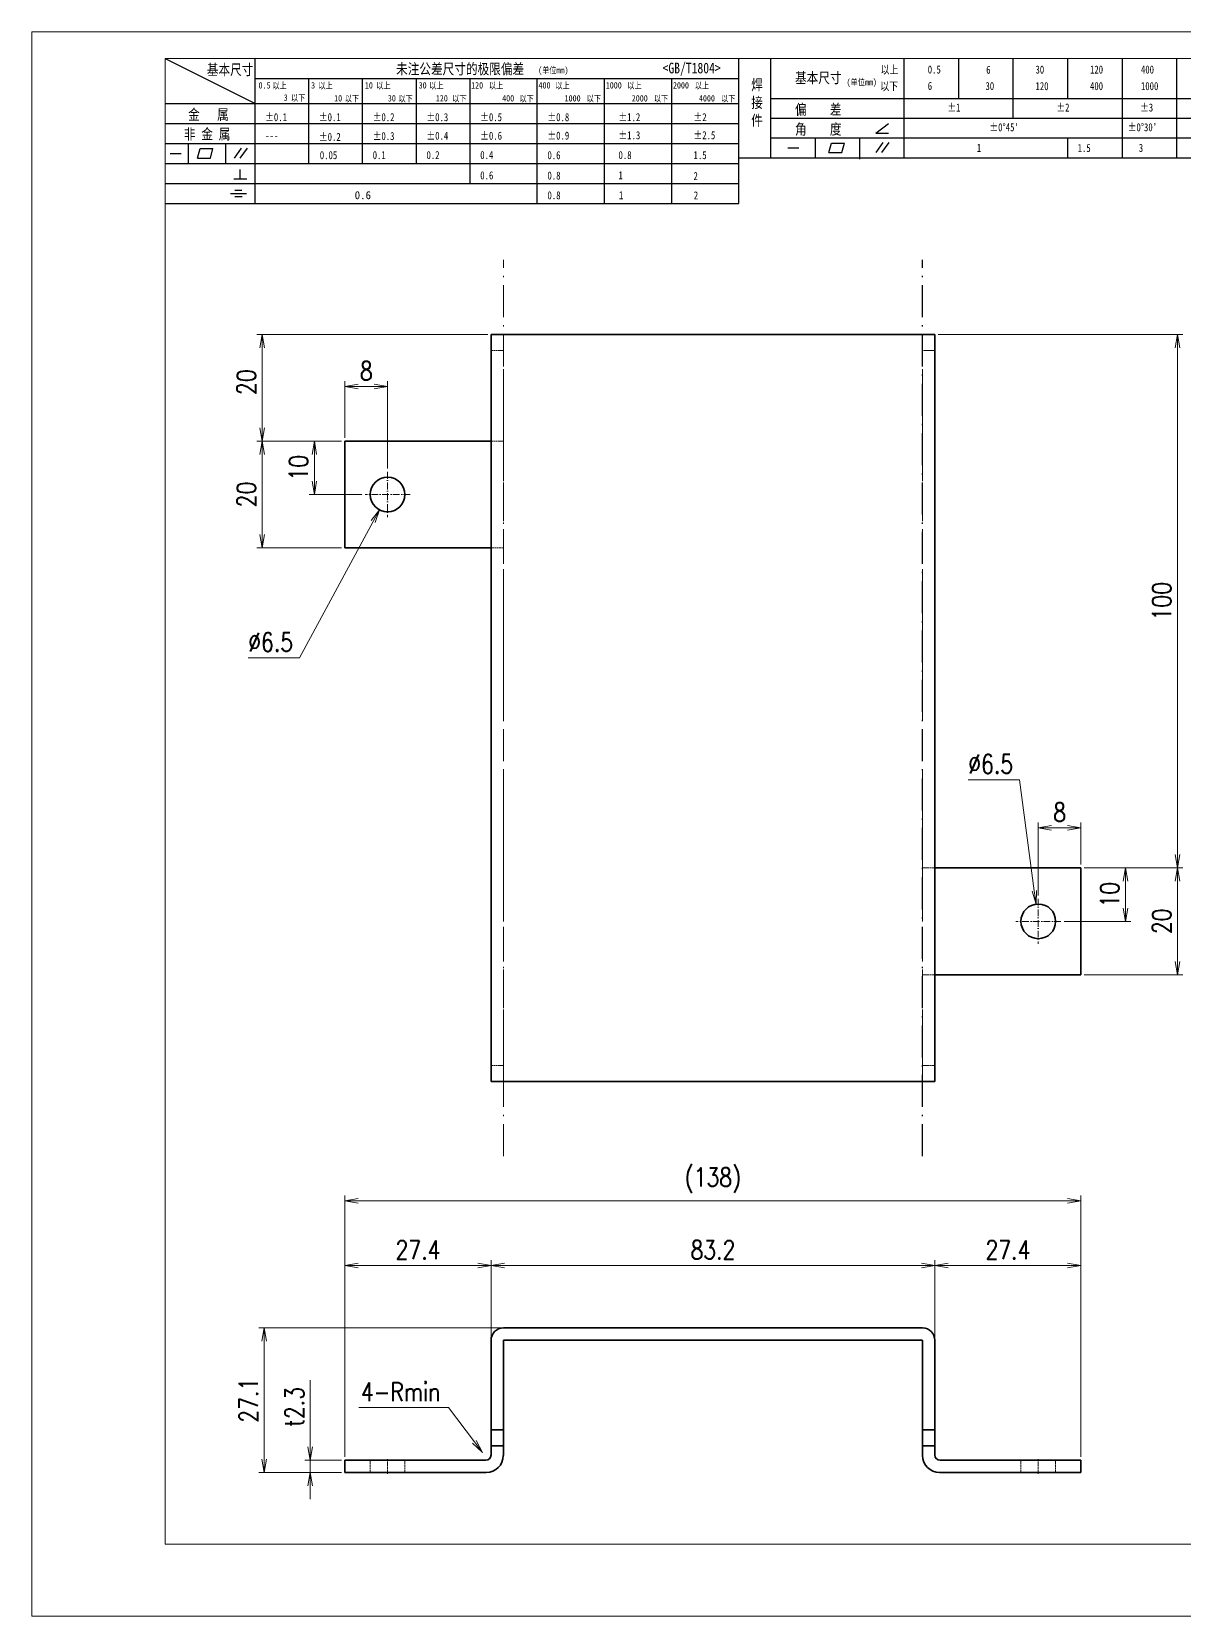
# Model space of a CAD drawing. Header units: millimetres. Extents: x 1333 to 58474, y -42879 to 3618.
# Drawn here: x 54739.3 to 54955.4, y 719.4 to 1016.4 of the extents above; entities that cross this region are included whole.
import ezdxf

# ---------------------------------------------------------------- set-up
doc = ezdxf.new("R2010")
doc.units = ezdxf.units.MM
doc.header["$LTSCALE"] = 0.5
for name, pattern in [('AM_ISO02W050x2', [3.75, 3, -0.75]), ('AM_ISO08W050x2', [9, 6, -0.75, 1.5, -0.75]), ('DASHDOT', [18.5, 12, -3, 0.5, -3]), ('DASHED', [15, 12, -3])]:
    doc.linetypes.add(name, pattern=pattern)
for name, color, linetype, lineweight in [('中心线', 2, 'AM_ISO08W050x2', 18), ('图框', 7, 'Continuous', 18), ('标注线', 3, 'Continuous', 18), ('虚线', 1, 'AM_ISO02W050x2', 18)]:
    doc.layers.add(name, color=color, linetype=linetype, lineweight=lineweight)
doc.layers.add('图\\M+19E79\\M+195B6\\M+18E9A', color=7, linetype='Continuous')
doc.layers.add('打印', color=7, linetype='Continuous', lineweight=15, plot=False)
doc.layers.add('打印-禁用', color=7, linetype='Continuous', lineweight=15, plot=False)
doc.styles.add('DIM', font='romans.shx', dxfattribs={"width": 0.8, "bigfont": 'bigfont.shx'})
doc.styles.add('国标', font='simfang.ttf', dxfattribs={"width": 0.8})
doc.dimstyles.new('DEH 1-1$0', dxfattribs={"dimtxt": 3.5, "dimasz": 2.5, "dimexe": 1, "dimexo": 0.625, "dimgap": 1.2, "dimtad": 1, "dimzin": 9, "dimdsep": 46, "dimtxsty": 'DIM', "dimblk": 'OPEN', "dimcen": 0, "dimclrd": 8, "dimclre": 8, "dimclrt": 2, "dimazin": 2, "dimtfac": 0.5, "dimtmove": 0, "dimatfit": 3, "dimldrblk": 'OPEN', "dimfxl": 0, "dimtolj": 2, "dimlwd": 18, "dimlwe": 18, "dimarcsym": 0})
doc.dimstyles.new('DEH 1-1$3', dxfattribs={"dimtxt": 3.5, "dimasz": 2.5, "dimexe": 1, "dimexo": 0.625, "dimgap": 1.2, "dimtad": 1, "dimtoh": 1, "dimdsep": 46, "dimtxsty": 'DIM', "dimblk": 'OPEN', "dimcen": 0, "dimclrd": 8, "dimclre": 8, "dimclrt": 2, "dimazin": 2, "dimtfac": 0.5, "dimtofl": 0, "dimtmove": 0, "dimatfit": 3, "dimldrblk": 'OPEN', "dimfxl": 0, "dimtolj": 2, "dimlwd": 18, "dimlwe": 18, "dimarcsym": 0})
doc.dimstyles.new('DEH 1-1$4', dxfattribs={"dimtxt": 3.5, "dimasz": 2.5, "dimexe": 1, "dimexo": 0.625, "dimgap": 1.2, "dimtad": 1, "dimtoh": 1, "dimdsep": 46, "dimtxsty": 'DIM', "dimblk": 'OPEN', "dimcen": 0, "dimclrd": 8, "dimclre": 8, "dimclrt": 2, "dimazin": 2, "dimtfac": 0.5, "dimtofl": 0, "dimtmove": 0, "dimatfit": 3, "dimldrblk": 'OPEN', "dimfxl": 0, "dimtolj": 2, "dimlwd": 18, "dimlwe": 18, "dimarcsym": 0})

# ---------------------------------------------------------------- blocks, each defined once
blk = doc.blocks.new('GZDEH零件A3图框V01版')
at = {"layer": '图\\M+19E79\\M+195B6\\M+18E9A', "color": 9}
for p, q in [((2882.49, -1554.46), (2899.37, -1562.92)), ((2899.37, -1581.67), (2899.37, -1554.46)), ((2990.09, -1581.67), (2990.09, -1554.46)), ((2996.09, -1573.08), (2996.09, -1554.46)), ((3021.09, -1561.98), (3021.09, -1554.46)), ((3031.31, -1561.98), (3031.31, -1554.46)), ((3041.53, -1561.98), (3041.53, -1554.46)), ((3051.75, -1561.98), (3051.75, -1554.46)), ((3061.98, -1561.98), (3061.98, -1554.46)), ((3072.2, -1561.98), (3072.2, -1554.46)), ((2899.37, -1558.24), (2990.09, -1558.24)), ((2909.45, -1574.17), (2909.45, -1558.24)), ((2919.53, -1574.17), (2919.53, -1558.24)), ((2929.61, -1574.17), (2929.61, -1558.24)), ((2939.69, -1577.92), (2939.69, -1558.24)), ((2952.29, -1581.67), (2952.29, -1558.24)), ((2964.89, -1581.67), (2964.89, -1558.24)), ((2977.49, -1581.67), (2977.49, -1558.24)), ((2996.09, -1561.98), (3113.09, -1561.98)), ((3021.09, -1573.08), (3021.09, -1561.98)), ((3041.53, -1565.68), (3041.53, -1561.98)), ((3061.98, -1573.08), (3061.98, -1561.98)), ((3072.2, -1573.08), (3072.2, -1561.98)), ((2882.49, -1562.92), (2990.09, -1562.92)), ((2882.49, -1566.67), (2990.09, -1566.67)), ((2996.09, -1565.68), (3113.09, -1565.68)), ((3015.75, -1568.51), (3018.15, -1566.66)), ((2882.49, -1570.42), (2990.09, -1570.42)), ((2886.92, -1574.12), (2886.92, -1570.42)), ((2893.91, -1574.12), (2893.91, -1570.42)), ((2996.09, -1569.38), (3113.09, -1569.38)), ((3004.42, -1573.08), (3004.42, -1569.38)), ((3006.97, -1572.12), (3007.45, -1570.33)), ((3007.45, -1570.33), (3009.86, -1570.33)), ((3009.39, -1572.12), (3009.86, -1570.33)), ((3012.75, -1573.08), (3012.75, -1569.38)), ((3015.75, -1568.51), (3018.15, -1568.51)), ((3015.81, -1572.12), (3017.15, -1570.26)), ((3016.89, -1572.12), (3018.23, -1570.26)), ((3051.75, -1573.08), (3051.75, -1569.38)), ((2883.43, -1572.27), (2885.49, -1572.27)), ((2888.59, -1573.16), (2889.07, -1571.37)), ((2888.59, -1573.16), (2891, -1573.16)), ((2889.07, -1571.37), (2891.48, -1571.37)), ((2891, -1573.16), (2891.48, -1571.37)), ((2895.52, -1573.16), (2896.85, -1571.3)), ((2896.6, -1573.16), (2897.94, -1571.3)), ((2990.09, -1573.08), (3113.09, -1573.08)), ((2999.26, -1571.23), (3001.32, -1571.23)), ((3006.97, -1572.12), (3009.39, -1572.12)), ((3012.75, -1573.33), (3012.75, -1573.08)), ((2882.49, -1574.17), (2990.09, -1574.17)), ((2895.42, -1577.05), (2897.81, -1577.05)), ((2896.58, -1577.05), (2896.58, -1575.28)), ((2882.49, -1577.92), (2990.09, -1577.92)), ((2894.79, -1579.77), (2897.77, -1579.77)), ((2895.57, -1579.17), (2896.92, -1579.17)), ((2882.49, -1581.67), (2990.09, -1581.67)), ((2895.57, -1580.37), (2896.93, -1580.37))]:
    blk.add_line(p, q, dxfattribs=at)
at = {"layer": '图框', "linetype": 'Continuous'}
for p, q in [((2882.49, -1554.46), (2882.49, -1832.96)), ((3272.49, -1554.46), (2882.49, -1554.46)), ((2882.49, -1832.96), (3272.49, -1832.96))]:
    blk.add_line(p, q, dxfattribs=at)
at = {"layer": '打印-禁用', "linetype": 'Continuous'}
for p, q in [((2857.49, -1549.46), (2857.49, -1846.46)), ((3277.49, -1549.46), (2857.49, -1549.46)), ((2857.49, -1846.46), (3277.49, -1846.46))]:
    blk.add_line(p, q, dxfattribs=at)
at = {"layer": '图\\M+19E79\\M+195B6\\M+18E9A', "color": 9, "style": '国标', "width": 0.8}
for s, height, p in [('基本尺寸', 2, (2890.33, -1557.58)), ('未注公差尺寸的极限偏差', 2, (2925.81, -1557.44)), ('<GB/T1804>', 2, (2975.78, -1557.27)), ('以上', 1.5, (3016.64, -1557.33)), ('0.5', 1.5, (3025.49, -1557.3)), ('6', 1.5, (3036.45, -1557.34)), ('30', 1.5, (3045.69, -1557.31)), ('120', 1.5, (3055.91, -1557.31)), ('400', 1.5, (3065.46, -1557.31)), ('30', 1.2, (2930.04, -1560.11)), ('基本尺寸', 2, (3000.6, -1559.1)), ('以下', 1.5, (3016.58, -1560.43)), ('6', 1.5, (3025.49, -1560.38)), ('30', 1.5, (3036.31, -1560.39)), ('120', 1.5, (3045.69, -1560.41)), ('400', 1.5, (3055.91, -1560.41)), ('1000', 1.5, (3065.46, -1560.41)), ('金   属', 2, (2886.82, -1565.98)), ('±0.1', 1.5, (2901.27, -1566.23)), ('±0.1', 1.5, (2911.35, -1566.23)), ('±0.2', 1.5, (2921.43, -1566.23)), ('±0.3', 1.5, (2931.51, -1566.23)), ('±0.5', 1.5, (2941.59, -1566.23)), ('±0.8', 1.5, (2954.19, -1566.23)), ('±1.2', 1.5, (2967.51, -1566.23)), ('±2', 1.5, (2981.58, -1566.23)), ('偏    差', 2, (3000.6, -1565.04)), ('±1', 1.5, (3029.16, -1564.42)), ('±2', 1.5, (3049.61, -1564.42)), ('±3', 1.5, (3065.3, -1564.42)), ('非 金 属', 2, (2886.02, -1569.65)), ('±0.3', 1.5, (2921.43, -1569.77)), ('±0.4', 1.5, (2931.51, -1569.71)), ('±0.6', 1.5, (2941.59, -1569.71)), ('±0.9', 1.5, (2954.19, -1569.68)), ('±1.3', 1.5, (2967.51, -1569.62)), ('±2.5', 1.5, (2981.58, -1569.61)), ('角    度', 2, (3000.6, -1568.74)), ("±0%%D45'", 1.5, (3037.06, -1568.12)), ("±0%%D30'", 1.5, (3062.98, -1568.12)), ('---', 1.5, (2901.27, -1569.65)), ('±0.2', 1.5, (2911.35, -1569.92)), ('1', 1.5, (3034.69, -1571.98)), ('1.5', 1.5, (3053.59, -1572.01)), ('3', 1.5, (3065.05, -1571.98)), ('0.1', 1.5, (2921.43, -1573.34)), ('0.2', 1.5, (2931.51, -1573.33)), ('0.4', 1.5, (2941.59, -1573.33)), ('0.6', 1.5, (2954.19, -1573.35)), ('0.8', 1.5, (2967.51, -1573.33)), ('1.5', 1.5, (2981.58, -1573.34)), ('0.6', 1.5, (2941.59, -1577.14)), ('0.8', 1.5, (2954.19, -1577.17)), ('1', 1.5, (2967.51, -1577.12)), ('2', 1.5, (2981.58, -1577.26)), ('0.8', 1.5, (2954.19, -1580.87)), ('1', 1.5, (2967.59, -1580.86)), ('2', 1.5, (2981.62, -1580.89))]:
    blk.add_text(s, height=height, dxfattribs=at).set_placement(p)
at = {"layer": '图\\M+19E79\\M+195B6\\M+18E9A', "color": 9, "lineweight": 15, "style": '国标', "width": 0.8}
for s, p in [('(单位mm)', (2952.44, -1557.27)), ('0.5', (2900.03, -1560.11)), ('以上', (2902.64, -1560.16)), ('3', (2909.88, -1560.11)), ('以上', (2911.25, -1560.16)), ('10', (2919.96, -1560.11)), ('以上', (2922.09, -1560.16)), ('以上', (2932.02, -1560.16)), ('120', (2939.88, -1560.11)), ('以上', (2943.21, -1560.16)), ('400', (2952.52, -1560.11)), ('以上', (2955.68, -1560.16)), ('1000', (2965.12, -1560.11)), ('以上', (2969.16, -1560.16)), ('2000', (2977.72, -1560.11)), ('以上', (2981.8, -1560.16)), ('(单位mm)', (3010.27, -1559.51)), ('3', (2904.73, -1562.41)), ('以下', (2906.1, -1562.46)), ('10', (2914.19, -1562.54)), ('以下', (2916.18, -1562.59)), ('30', (2924.27, -1562.54)), ('以下', (2926.26, -1562.59)), ('120', (2933.26, -1562.54)), ('以下', (2936.34, -1562.59)), ('400', (2945.7, -1562.54)), ('以下', (2948.94, -1562.59)), ('1000', (2957.41, -1562.54)), ('以下', (2961.54, -1562.59)), ('2000', (2969.99, -1562.54)), ('以下', (2974.14, -1562.59)), ('4000', (2982.59, -1562.54)), ('以下', (2986.74, -1562.59))]:
    blk.add_text(s, height=1.2, dxfattribs=at).set_placement(p)
at = {"layer": '图\\M+19E79\\M+195B6\\M+18E9A', "color": 9, "lineweight": 13, "style": '国标'}
blk.add_text('0.6', height=1.5, dxfattribs=at).set_placement((2918.05, -1580.85))
at = {"layer": '图\\M+19E79\\M+195B6\\M+18E9A', "color": 9, "insert": (2992.39, -1558.41), "char_height": 2, "width": 3.1877, "attachment_point": 1, "style": '国标'}
blk.add_mtext('焊\\P接\\P件', dxfattribs=at)
at = {"layer": '图\\M+19E79\\M+195B6\\M+18E9A', "color": 9, "insert": (2911.51, -1573.37), "char_height": 1.5, "attachment_point": 7, "style": '国标'}
blk.add_mtext_dynamic_manual_height_columns('0.05', width=5.1982, gutter_width=12.5, heights=[0], dxfattribs=at)
blk = doc.blocks.new('DEH A3')
at = {"layer": '图框'}
blk.add_blockref('GZDEH零件A3图框V01版', (-2857.49, 1846.46), dxfattribs=at)
blk = doc.blocks.new('_Open')
at = {"color": 0, "linetype": 'ByBlock', "lineweight": -2}
for p, q in [((-1, 0.17), (0, 0)), ((-1, -0.17), (0, 0)), ((0, 0), (-1, 0))]:
    blk.add_line(p, q, dxfattribs=at)
blk = doc.blocks.new('*D114')
at = {"layer": 'Defpoints', "color": 0, "transparency": 16777216}
for p in [(54825.44, 959.63), (54782.53, 939.63), (54798.04, 939.63)]:
    blk.add_point(p, dxfattribs=at)
at = {"layer": '标注线', "color": 8, "lineweight": 18, "transparency": 16777216}
for p, q in [((54824.82, 959.63), (54781.53, 959.63)), ((54782.53, 957.13), (54782.53, 942.13)), ((54797.42, 939.63), (54781.53, 939.63))]:
    blk.add_line(p, q, dxfattribs=at)
at = {"layer": '标注线', "color": 8, "lineweight": 18, "transparency": 16777216, "xscale": 2.5, "yscale": 2.5, "zscale": 2.5}
for p, rotation in [((54782.53, 959.63), 90), ((54782.53, 939.63), 270)]:
    blk.add_blockref('_Open', p, dxfattribs=dict(at, rotation=rotation))
at = {"layer": '标注线', "color": 2, "transparency": 16777216, "insert": (54779.58, 950.69), "char_height": 3.5, "attachment_point": 5, "rotation": 90, "style": 'DIM'}
blk.add_mtext('\\A2;20', dxfattribs=at)
blk = doc.blocks.new('*D115')
at = {"layer": 'Defpoints', "color": 0, "transparency": 16777216}
for p in [(54798.04, 939.63), (54782.53, 919.63), (54798.04, 919.63)]:
    blk.add_point(p, dxfattribs=at)
at = {"layer": '标注线', "color": 8, "lineweight": 18, "transparency": 16777216}
for p, q in [((54797.42, 939.63), (54781.53, 939.63)), ((54782.53, 937.13), (54782.53, 922.13)), ((54797.42, 919.63), (54781.53, 919.63))]:
    blk.add_line(p, q, dxfattribs=at)
at = {"layer": '标注线', "color": 8, "lineweight": 18, "transparency": 16777216, "xscale": 2.5, "yscale": 2.5, "zscale": 2.5}
for p, rotation in [((54782.53, 939.63), 90), ((54782.53, 919.63), 270)]:
    blk.add_blockref('_Open', p, dxfattribs=dict(at, rotation=rotation))
at = {"layer": '标注线', "color": 2, "transparency": 16777216, "insert": (54779.58, 929.63), "char_height": 3.5, "attachment_point": 5, "rotation": 90, "style": 'DIM'}
blk.add_mtext('\\A2;20', dxfattribs=at)
blk = doc.blocks.new('*D116')
at = {"layer": 'Defpoints', "color": 0, "transparency": 16777216}
for p in [(54908.64, 959.63), (54936.04, 859.63), (54954.14, 859.63)]:
    blk.add_point(p, dxfattribs=at)
at = {"layer": '标注线', "color": 8, "lineweight": 18, "transparency": 16777216}
for p, q in [((54909.27, 959.63), (54955.14, 959.63)), ((54954.14, 957.13), (54954.14, 862.13)), ((54936.67, 859.63), (54955.14, 859.63))]:
    blk.add_line(p, q, dxfattribs=at)
at = {"layer": '标注线', "color": 8, "lineweight": 18, "transparency": 16777216, "xscale": 2.5, "yscale": 2.5, "zscale": 2.5}
for p, rotation in [((54954.14, 959.63), 90), ((54954.14, 859.63), 270)]:
    blk.add_blockref('_Open', p, dxfattribs=dict(at, rotation=rotation))
at = {"layer": '标注线', "color": 2, "transparency": 16777216, "insert": (54951.19, 909.63), "char_height": 3.5, "attachment_point": 5, "rotation": 90, "style": 'DIM'}
blk.add_mtext('\\A2;100', dxfattribs=at)
blk = doc.blocks.new('*D117')
at = {"layer": 'Defpoints', "color": 0, "transparency": 16777216}
for p in [(54936.04, 859.63), (54936.04, 839.63), (54954.14, 839.63)]:
    blk.add_point(p, dxfattribs=at)
at = {"layer": '标注线', "color": 8, "lineweight": 18, "transparency": 16777216}
for p, q in [((54936.67, 859.63), (54955.14, 859.63)), ((54954.14, 857.13), (54954.14, 842.13)), ((54936.67, 839.63), (54955.14, 839.63))]:
    blk.add_line(p, q, dxfattribs=at)
at = {"layer": '标注线', "color": 8, "lineweight": 18, "transparency": 16777216, "xscale": 2.5, "yscale": 2.5, "zscale": 2.5}
for p, rotation in [((54954.14, 859.63), 90), ((54954.14, 839.63), 270)]:
    blk.add_blockref('_Open', p, dxfattribs=dict(at, rotation=rotation))
at = {"layer": '标注线', "color": 2, "transparency": 16777216, "insert": (54951.19, 849.63), "char_height": 3.5, "attachment_point": 5, "rotation": 90, "style": 'DIM'}
blk.add_mtext('\\A2;20', dxfattribs=at)
blk = doc.blocks.new('*D118')
at = {"layer": 'Defpoints', "color": 0, "transparency": 16777216}
for p in [(54782.92, 773.42), (54827.74, 773.42), (54798.04, 746.32)]:
    blk.add_point(p, dxfattribs=at)
at = {"layer": '标注线', "color": 8, "lineweight": 18, "transparency": 16777216}
for p, q in [((54827.12, 773.42), (54781.92, 773.42)), ((54782.92, 748.82), (54782.92, 770.92)), ((54797.42, 746.32), (54781.92, 746.32))]:
    blk.add_line(p, q, dxfattribs=at)
at = {"layer": '标注线', "color": 8, "lineweight": 18, "transparency": 16777216, "xscale": 2.5, "yscale": 2.5, "zscale": 2.5}
for p, rotation in [((54782.92, 773.42), 90), ((54782.92, 746.32), 270)]:
    blk.add_blockref('_Open', p, dxfattribs=dict(at, rotation=rotation))
at = {"layer": '标注线', "color": 2, "transparency": 16777216, "insert": (54779.97, 759.87), "char_height": 3.5, "attachment_point": 5, "rotation": 90, "style": 'DIM'}
blk.add_mtext('\\A2;27.1', dxfattribs=at)
blk = doc.blocks.new('*D119')
at = {"layer": 'Defpoints', "color": 0, "transparency": 16777216}
for p in [(54825.44, 785.12), (54825.44, 771.12), (54798.04, 748.62)]:
    blk.add_point(p, dxfattribs=at)
at = {"layer": '标注线', "color": 8, "lineweight": 18, "transparency": 16777216}
for p, q in [((54798.04, 749.24), (54798.04, 786.12)), ((54800.54, 785.12), (54822.94, 785.12)), ((54825.44, 771.74), (54825.44, 786.12))]:
    blk.add_line(p, q, dxfattribs=at)
at = {"layer": '标注线', "color": 8, "lineweight": 18, "transparency": 16777216, "xscale": 2.5, "yscale": 2.5, "zscale": 2.5, "rotation": 180}
blk.add_blockref('_Open', (54798.04, 785.12), dxfattribs=at)
at = {"layer": '标注线', "color": 8, "lineweight": 18, "transparency": 16777216, "xscale": 2.5, "yscale": 2.5, "zscale": 2.5}
blk.add_blockref('_Open', (54825.44, 785.12), dxfattribs=at)
at = {"layer": '标注线', "color": 2, "transparency": 16777216, "insert": (54811.74, 788.07), "char_height": 3.5, "attachment_point": 5, "style": 'DIM'}
blk.add_mtext('\\A2;27.4', dxfattribs=at)
blk = doc.blocks.new('*D120')
at = {"layer": 'Defpoints', "color": 0, "transparency": 16777216}
for p in [(54908.64, 785.12), (54825.44, 771.74), (54908.64, 771.12)]:
    blk.add_point(p, dxfattribs=at)
at = {"layer": '标注线', "color": 8, "lineweight": 18, "transparency": 16777216}
for p, q in [((54825.44, 772.37), (54825.44, 786.12)), ((54827.94, 785.12), (54906.14, 785.12)), ((54908.64, 771.74), (54908.64, 786.12))]:
    blk.add_line(p, q, dxfattribs=at)
at = {"layer": '标注线', "color": 8, "lineweight": 18, "transparency": 16777216, "xscale": 2.5, "yscale": 2.5, "zscale": 2.5, "rotation": 180}
blk.add_blockref('_Open', (54825.44, 785.12), dxfattribs=at)
at = {"layer": '标注线', "color": 8, "lineweight": 18, "transparency": 16777216, "xscale": 2.5, "yscale": 2.5, "zscale": 2.5}
blk.add_blockref('_Open', (54908.64, 785.12), dxfattribs=at)
at = {"layer": '标注线', "color": 2, "transparency": 16777216, "insert": (54867.04, 788.07), "char_height": 3.5, "attachment_point": 5, "style": 'DIM'}
blk.add_mtext('\\A2;83.2', dxfattribs=at)
blk = doc.blocks.new('*D121')
at = {"layer": 'Defpoints', "color": 0, "transparency": 16777216}
for p in [(54936.04, 785.12), (54908.64, 771.12), (54936.04, 748.62)]:
    blk.add_point(p, dxfattribs=at)
at = {"layer": '标注线', "color": 8, "lineweight": 18, "transparency": 16777216}
for p, q in [((54908.64, 771.74), (54908.64, 786.12)), ((54911.14, 785.12), (54933.54, 785.12)), ((54936.04, 749.24), (54936.04, 786.12))]:
    blk.add_line(p, q, dxfattribs=at)
at = {"layer": '标注线', "color": 8, "lineweight": 18, "transparency": 16777216, "xscale": 2.5, "yscale": 2.5, "zscale": 2.5, "rotation": 180}
blk.add_blockref('_Open', (54908.64, 785.12), dxfattribs=at)
at = {"layer": '标注线', "color": 8, "lineweight": 18, "transparency": 16777216, "xscale": 2.5, "yscale": 2.5, "zscale": 2.5}
blk.add_blockref('_Open', (54936.04, 785.12), dxfattribs=at)
at = {"layer": '标注线', "color": 2, "transparency": 16777216, "insert": (54922.34, 788.07), "char_height": 3.5, "attachment_point": 5, "style": 'DIM'}
blk.add_mtext('\\A2;27.4', dxfattribs=at)
blk = doc.blocks.new('*D122')
at = {"layer": 'Defpoints', "color": 0, "transparency": 16777216}
for p in [(54791.52, 748.62), (54798.04, 748.62), (54798.04, 746.32)]:
    blk.add_point(p, dxfattribs=at)
at = {"layer": '标注线', "color": 8, "lineweight": 18, "transparency": 16777216}
for p, q in [((54791.52, 751.12), (54791.52, 763.62)), ((54797.42, 748.62), (54790.52, 748.62)), ((54791.52, 746.32), (54791.52, 748.62)), ((54797.42, 746.32), (54790.52, 746.32)), ((54791.52, 743.82), (54791.52, 741.32))]:
    blk.add_line(p, q, dxfattribs=at)
at = {"layer": '标注线', "color": 8, "lineweight": 18, "transparency": 16777216, "xscale": 2.5, "yscale": 2.5, "zscale": 2.5}
for p, rotation in [((54791.52, 748.62), 270), ((54791.52, 746.32), 90)]:
    blk.add_blockref('_Open', p, dxfattribs=dict(at, rotation=rotation))
at = {"layer": '标注线', "color": 2, "transparency": 16777216, "insert": (54788.57, 758.62), "char_height": 3.5, "attachment_point": 5, "rotation": 90, "style": 'DIM'}
blk.add_mtext('\\A2;t2.3', dxfattribs=at)
blk = doc.blocks.new('*D123')
at = {"layer": 'Defpoints', "color": 0, "transparency": 16777216}
for p in [(54798.04, 949.86), (54798.04, 939.63), (54806.04, 933.86)]:
    blk.add_point(p, dxfattribs=at)
at = {"layer": '标注线', "color": 8, "lineweight": 18, "transparency": 16777216}
for p, q in [((54798.04, 940.26), (54798.04, 950.86)), ((54806.04, 934.48), (54806.04, 950.86)), ((54803.54, 949.86), (54800.54, 949.86))]:
    blk.add_line(p, q, dxfattribs=at)
at = {"layer": '标注线', "color": 8, "lineweight": 18, "transparency": 16777216, "xscale": 2.5, "yscale": 2.5, "zscale": 2.5, "rotation": 180}
blk.add_blockref('_Open', (54798.04, 949.86), dxfattribs=at)
at = {"layer": '标注线', "color": 8, "lineweight": 18, "transparency": 16777216, "xscale": 2.5, "yscale": 2.5, "zscale": 2.5}
blk.add_blockref('_Open', (54806.04, 949.86), dxfattribs=at)
at = {"layer": '标注线', "color": 2, "transparency": 16777216, "insert": (54802.04, 952.81), "char_height": 3.5, "attachment_point": 5, "style": 'DIM'}
blk.add_mtext('\\A2;8', dxfattribs=at)
blk = doc.blocks.new('*D124')
at = {"layer": 'Defpoints', "color": 0, "transparency": 16777216}
for p in [(54792.32, 939.63), (54798.04, 939.63), (54801.82, 929.63)]:
    blk.add_point(p, dxfattribs=at)
at = {"layer": '标注线', "color": 8, "lineweight": 18, "transparency": 16777216}
for p, q in [((54797.42, 939.63), (54791.32, 939.63)), ((54792.32, 932.13), (54792.32, 937.13)), ((54801.19, 929.63), (54791.32, 929.63))]:
    blk.add_line(p, q, dxfattribs=at)
at = {"layer": '标注线', "color": 8, "lineweight": 18, "transparency": 16777216, "xscale": 2.5, "yscale": 2.5, "zscale": 2.5}
for p, rotation in [((54792.32, 939.63), 90), ((54792.32, 929.63), 270)]:
    blk.add_blockref('_Open', p, dxfattribs=dict(at, rotation=rotation))
at = {"layer": '标注线', "color": 2, "transparency": 16777216, "insert": (54789.37, 934.63), "char_height": 3.5, "attachment_point": 5, "rotation": 90, "style": 'DIM'}
blk.add_mtext('\\A2;10', dxfattribs=at)
blk = doc.blocks.new('*D125')
at = {"layer": 'Defpoints', "color": 0, "transparency": 16777216}
for p in [(54936.04, 867.14), (54936.04, 859.63), (54928.04, 853.86)]:
    blk.add_point(p, dxfattribs=at)
at = {"layer": '标注线', "color": 8, "lineweight": 18, "transparency": 16777216}
for p, q in [((54928.04, 854.48), (54928.04, 868.14)), ((54936.04, 860.26), (54936.04, 868.14)), ((54930.54, 867.14), (54933.54, 867.14))]:
    blk.add_line(p, q, dxfattribs=at)
at = {"layer": '标注线', "color": 8, "lineweight": 18, "transparency": 16777216, "xscale": 2.5, "yscale": 2.5, "zscale": 2.5, "rotation": 180}
blk.add_blockref('_Open', (54928.04, 867.14), dxfattribs=at)
at = {"layer": '标注线', "color": 8, "lineweight": 18, "transparency": 16777216, "xscale": 2.5, "yscale": 2.5, "zscale": 2.5}
blk.add_blockref('_Open', (54936.04, 867.14), dxfattribs=at)
at = {"layer": '标注线', "color": 2, "transparency": 16777216, "insert": (54932.04, 870.09), "char_height": 3.5, "attachment_point": 5, "style": 'DIM'}
blk.add_mtext('\\A2;8', dxfattribs=at)
blk = doc.blocks.new('*D126')
at = {"layer": 'Defpoints', "color": 0, "transparency": 16777216}
for p in [(54936.04, 859.63), (54944.38, 859.63), (54932.27, 849.63)]:
    blk.add_point(p, dxfattribs=at)
at = {"layer": '标注线', "color": 8, "lineweight": 18, "transparency": 16777216}
for p, q in [((54936.67, 859.63), (54945.38, 859.63)), ((54944.38, 852.13), (54944.38, 857.13)), ((54932.89, 849.63), (54945.38, 849.63))]:
    blk.add_line(p, q, dxfattribs=at)
at = {"layer": '标注线', "color": 8, "lineweight": 18, "transparency": 16777216, "xscale": 2.5, "yscale": 2.5, "zscale": 2.5}
for p, rotation in [((54944.38, 859.63), 90), ((54944.38, 849.63), 270)]:
    blk.add_blockref('_Open', p, dxfattribs=dict(at, rotation=rotation))
at = {"layer": '标注线', "color": 2, "transparency": 16777216, "insert": (54941.43, 854.63), "char_height": 3.5, "attachment_point": 5, "rotation": 90, "style": 'DIM'}
blk.add_mtext('\\A2;10', dxfattribs=at)
blk = doc.blocks.new('*D128')
at = {"layer": 'Defpoints', "color": 0, "transparency": 16777216}
for p in [(54807.59, 932.49), (54804.5, 926.77)]:
    blk.add_point(p, dxfattribs=at)
at = {"layer": '标注线', "color": 8, "lineweight": 18, "transparency": 16777216}
for p, q in [((54789.52, 899.02), (54803.31, 924.57)), ((54779.92, 899.02), (54789.52, 899.02))]:
    blk.add_line(p, q, dxfattribs=at)
at = {"layer": '标注线', "color": 8, "lineweight": 18, "transparency": 16777216, "xscale": 2.5, "yscale": 2.5, "zscale": 2.5, "rotation": 61.63397428360964}
blk.add_blockref('_Open', (54804.5, 926.77), dxfattribs=at)
at = {"layer": '标注线', "color": 2, "transparency": 16777216, "insert": (54784.12, 901.97), "char_height": 3.5, "attachment_point": 5, "style": 'DIM'}
blk.add_mtext('\\A2;∅6.5', dxfattribs=at)
blk = doc.blocks.new('*D129')
at = {"layer": 'Defpoints', "color": 0, "transparency": 16777216}
for p in [(54927.62, 852.85), (54928.47, 846.41)]:
    blk.add_point(p, dxfattribs=at)
at = {"layer": '标注线', "color": 8, "lineweight": 18, "transparency": 16777216}
for p, q in [((54914.92, 876.17), (54924.52, 876.17)), ((54924.52, 876.17), (54927.29, 855.33))]:
    blk.add_line(p, q, dxfattribs=at)
at = {"layer": '标注线', "color": 8, "lineweight": 18, "transparency": 16777216, "xscale": 2.5, "yscale": 2.5, "zscale": 2.5, "rotation": 277.5724945681125}
blk.add_blockref('_Open', (54927.62, 852.85), dxfattribs=at)
at = {"layer": '标注线', "color": 2, "transparency": 16777216, "insert": (54919.12, 879.12), "char_height": 3.5, "attachment_point": 5, "style": 'DIM'}
blk.add_mtext('\\A2;∅6.5', dxfattribs=at)
blk = doc.blocks.new('*D145')
at = {"layer": 'Defpoints', "color": 0, "transparency": 16777216}
for p in [(54823.84, 750.07), (54824.44, 749.27)]:
    blk.add_point(p, dxfattribs=at)
at = {"layer": '标注线', "color": 8, "lineweight": 18, "transparency": 16777216}
for p, q in [((54800.68, 758.49), (54817.48, 758.49)), ((54817.48, 758.49), (54822.34, 752.06))]:
    blk.add_line(p, q, dxfattribs=at)
at = {"layer": '标注线', "color": 8, "lineweight": 18, "transparency": 16777216, "xscale": 2.5, "yscale": 2.5, "zscale": 2.5, "rotation": 307.0490357412291}
blk.add_blockref('_Open', (54823.84, 750.07), dxfattribs=at)
at = {"layer": '标注线', "color": 2, "transparency": 16777216, "insert": (54808.48, 761.44), "char_height": 3.5, "attachment_point": 5, "style": 'DIM'}
blk.add_mtext('\\A2;{\\Fromans,bigfont|c134;4-Rmin}', dxfattribs=at)
blk = doc.blocks.new('*D146')
at = {"layer": 'Defpoints', "color": 0, "transparency": 16777216}
for p in [(54936.04, 797.23), (54936.04, 753.19), (54798.04, 748.62)]:
    blk.add_point(p, dxfattribs=at)
at = {"layer": '标注线', "color": 8, "lineweight": 18, "transparency": 16777216}
for p, q in [((54798.04, 749.24), (54798.04, 798.23)), ((54800.54, 797.23), (54933.54, 797.23)), ((54936.04, 753.81), (54936.04, 798.23))]:
    blk.add_line(p, q, dxfattribs=at)
at = {"layer": '标注线', "color": 8, "lineweight": 18, "transparency": 16777216, "xscale": 2.5, "yscale": 2.5, "zscale": 2.5, "rotation": 180}
blk.add_blockref('_Open', (54798.04, 797.23), dxfattribs=at)
at = {"layer": '标注线', "color": 8, "lineweight": 18, "transparency": 16777216, "xscale": 2.5, "yscale": 2.5, "zscale": 2.5}
blk.add_blockref('_Open', (54936.04, 797.23), dxfattribs=at)
at = {"layer": '标注线', "color": 2, "transparency": 16777216, "insert": (54867.04, 801.1), "char_height": 3.5, "attachment_point": 5, "style": 'DIM'}
blk.add_mtext('\\A2;(138)', dxfattribs=at)

msp = doc.modelspace()

# ---------------------------------------------------------------- linework, layer by layer
at = {"color": 7, "lineweight": 35, "ltscale": 0.0575}
for p, q in [((54827.745, 959.63), (54825.445, 959.63)), ((54908.645, 959.63), (54906.345, 959.63)), ((54827.745, 819.63), (54825.445, 819.63)), ((54908.645, 819.63), (54906.345, 819.63)), ((54825.445, 754.319), (54827.745, 754.319)), ((54906.345, 754.319), (54908.645, 754.319)), ((54798.045, 748.619), (54798.045, 746.319)), ((54825.445, 751.319), (54827.745, 751.319)), ((54906.345, 751.319), (54908.645, 751.319)), ((54936.045, 748.619), (54936.045, 746.319))]:
    msp.add_line(p, q, dxfattribs=at)
at = {"color": 7, "lineweight": 35}
for p, q in [((54825.445, 819.63), (54825.445, 959.63)), ((54827.745, 959.63), (54906.345, 959.63)), ((54908.645, 819.63), (54908.645, 959.63)), ((54798.045, 939.63), (54824.445, 939.63)), ((54798.045, 939.63), (54798.045, 919.63)), ((54824.445, 919.63), (54798.045, 919.63)), ((54909.645, 859.63), (54936.045, 859.63)), ((54936.045, 839.63), (54936.045, 859.63)), ((54909.645, 839.63), (54936.045, 839.63)), ((54827.745, 819.63), (54906.345, 819.63)), ((54827.745, 773.419), (54906.345, 773.419)), ((54906.245, 771.119), (54827.745, 771.119)), ((54824.445, 748.619), (54798.045, 748.619)), ((54909.645, 748.619), (54936.045, 748.619)), ((54824.545, 746.319), (54798.045, 746.319)), ((54936.045, 746.319), (54909.545, 746.319))]:
    msp.add_line(p, q, dxfattribs=at)
at = {"color": 7, "lineweight": 35, "ltscale": 0.025}
for p, q in [((54824.445, 939.63), (54825.445, 939.63)), ((54825.445, 919.63), (54824.445, 919.63)), ((54908.645, 859.63), (54909.645, 859.63)), ((54908.645, 839.63), (54909.645, 839.63))]:
    msp.add_line(p, q, dxfattribs=at)
at = {"color": 7, "lineweight": 35, "ltscale": 0.42}
for p, q in [((54825.445, 754.319), (54825.445, 771.119)), ((54827.745, 771.119), (54827.745, 754.319)), ((54908.645, 771.119), (54908.645, 754.319))]:
    msp.add_line(p, q, dxfattribs=at)
at = {"color": 7, "lineweight": 35, "ltscale": 0.4175}
msp.add_line((54906.345, 754.319), (54906.345, 771.019), dxfattribs=at)
at = {"color": 7, "lineweight": 35, "ltscale": 0.075}
for p, q in [((54825.445, 754.319), (54825.445, 751.319)), ((54827.745, 751.319), (54827.745, 754.319)), ((54906.345, 751.319), (54906.345, 754.319)), ((54908.645, 754.319), (54908.645, 751.319))]:
    msp.add_line(p, q, dxfattribs=at)
at = {"color": 7, "lineweight": 35, "ltscale": 0.0425}
for p, q in [((54825.445, 751.319), (54825.445, 749.619)), ((54908.645, 751.319), (54908.645, 749.619))]:
    msp.add_line(p, q, dxfattribs=at)
at = {"color": 7, "lineweight": 35, "ltscale": 0.045}
for p, q in [((54827.745, 751.319), (54827.745, 749.519)), ((54906.345, 749.519), (54906.345, 751.319))]:
    msp.add_line(p, q, dxfattribs=at)
at = {"color": 7, "lineweight": 35}
for centre in [(54806.045, 929.63), (54928.045, 849.63)]:
    msp.add_circle(centre, 3.25, dxfattribs=at)
for centre, radius, start, end in [((54827.745, 771.119), 2.3, 90, 180), ((54906.345, 771.119), 2.3, 0, 90), ((54906.245, 771.019), 0.1, 360, 90), ((54824.444, 749.62), 1, 270.00742, 359.99258), ((54824.544, 749.52), 3.2, 270.00358, 359.99642), ((54909.545, 749.52), 3.2, 180.00363, 269.99639), ((54909.645, 749.62), 1, 180.00744, 269.99255)]:
    msp.add_arc(centre, radius, start, end, dxfattribs=at)
at = {"layer": '中心线', "linetype": 'DASHDOT', "lineweight": 13}
for p, q in [((54827.745, 805.63), (54827.745, 973.63)), ((54906.245, 805.63), (54906.245, 973.63)), ((54906.345, 805.63), (54906.345, 973.63))]:
    msp.add_line(p, q, dxfattribs=at)
at = {"layer": '中心线', "linetype": 'DASHDOT', "lineweight": 13, "ltscale": 0.21125}
for p, q in [((54806.045, 933.855), (54806.045, 925.405)), ((54810.27, 929.63), (54801.82, 929.63)), ((54928.045, 853.855), (54928.045, 845.405)), ((54932.27, 849.63), (54923.82, 849.63))]:
    msp.add_line(p, q, dxfattribs=at)
at = {"layer": '中心线', "linetype": 'DASHDOT', "lineweight": 13, "ltscale": 0.069015}
for p, q in [((54806.045, 748.849), (54806.045, 746.089)), ((54928.045, 748.849), (54928.045, 746.089))]:
    msp.add_line(p, q, dxfattribs=at)
at = {"layer": '打印'}
msp.add_lwpolyline([(54739.317, 1016.375), (55159.317, 1016.375), (55159.317, 719.375), (54739.317, 719.375)], close=True, dxfattribs=at)
at = {"layer": '虚线', "linetype": 'DASHED', "lineweight": 13}
for p, q in [((54827.745, 819.63), (54827.745, 959.63)), ((54906.345, 819.63), (54906.345, 959.63))]:
    msp.add_line(p, q, dxfattribs=at)
at = {"layer": '虚线', "linetype": 'DASHED', "lineweight": 13, "ltscale": 0.0575}
for p, q in [((54825.445, 956.63), (54827.745, 956.63)), ((54908.645, 956.63), (54906.345, 956.63)), ((54825.445, 939.63), (54827.745, 939.63)), ((54827.745, 919.63), (54825.445, 919.63)), ((54906.345, 859.63), (54908.645, 859.63)), ((54906.345, 839.63), (54908.645, 839.63)), ((54825.445, 822.63), (54827.745, 822.63)), ((54906.345, 822.63), (54908.645, 822.63)), ((54825.445, 754.319), (54827.745, 754.319)), ((54908.645, 754.319), (54906.345, 754.319)), ((54802.795, 748.619), (54802.795, 746.319)), ((54809.295, 748.619), (54809.295, 746.319)), ((54924.795, 748.619), (54924.795, 746.319)), ((54931.295, 748.619), (54931.295, 746.319))]:
    msp.add_line(p, q, dxfattribs=at)

# ---------------------------------------------------------------- block references
at = {"layer": '图框'}
msp.add_blockref('DEH A3', (54739.317, 719.375), dxfattribs=at)

# ---------------------------------------------------------------- dimensions: what is measured, and where the dimension line sits
at = {"layer": '标注线'}
dim = msp.add_linear_dim(base=(54782.533, 939.63), p1=(54825.445, 959.63), p2=(54798.045, 939.63), angle=90, dimstyle='DEH 1-1$0', override={"dimarcsym": 1}, dxfattribs=at)
dim.commit()
dim.dimension.update_dxf_attribs({"geometry": '*D114', "text_midpoint": (54782.533, 950.692), "dimtype": 160})
for base, p1, p2, override, picture, middle in [((54954.139, 859.63), (54908.645, 959.63), (54936.045, 859.63), {"dimarcsym": 1}, '*D116', (54951.189, 909.63)), ((54782.533, 919.63), (54798.045, 939.63), (54798.045, 919.63), {"dimarcsym": 1}, '*D115', (54779.583, 929.63)), ((54792.321, 939.63), (54801.82, 929.63), (54798.045, 939.63), {"dimarcsym": 1}, '*D124', (54789.371, 934.63)), ((54944.385, 859.63), (54932.27, 849.63), (54936.045, 859.63), {"dimarcsym": 1}, '*D126', (54941.435, 854.63)), ((54954.139, 839.63), (54936.045, 859.63), (54936.045, 839.63), {"dimarcsym": 1}, '*D117', (54951.189, 849.63)), ((54782.919, 773.419), (54798.045, 746.319), (54827.745, 773.419), {"dimarcsym": 1}, '*D118', (54779.969, 759.869)), ((54791.522, 748.619), (54798.045, 746.319), (54798.045, 748.619), {"dimpost": 't<>', "dimarcsym": 1}, '*D122', (54788.572, 758.619))]:
    dim = msp.add_linear_dim(base=base, p1=p1, p2=p2, angle=90, dimstyle='DEH 1-1$0', override=override, dxfattribs=at)
    dim.commit()
    dim.dimension.update_dxf_attribs({"geometry": picture, "text_midpoint": middle})
for base, p1, p2, override, picture, middle in [((54798.045, 949.855), (54806.045, 933.855), (54798.045, 939.63), {"dimarcsym": 1}, '*D123', (54802.045, 952.805)), ((54936.045, 867.137), (54928.045, 853.855), (54936.045, 859.63), {"dimarcsym": 1}, '*D125', (54932.045, 870.087)), ((54936.045, 797.23), (54798.045, 748.619), (54936.045, 753.189), {"dimpost": '(<>)', "dimarcsym": 1}, '*D146', (54867.045, 801.097)), ((54825.445, 785.123), (54798.045, 748.619), (54825.445, 771.119), {"dimarcsym": 1}, '*D119', (54811.745, 788.073)), ((54908.645, 785.123), (54825.445, 771.744), (54908.645, 771.119), {"dimarcsym": 1}, '*D120', (54867.045, 788.073)), ((54936.045, 785.123), (54908.645, 771.119), (54936.045, 748.619), {"dimarcsym": 1}, '*D121', (54922.345, 788.073))]:
    dim = msp.add_linear_dim(base=base, p1=p1, p2=p2, dimstyle='DEH 1-1$0', override=override, dxfattribs=at)
    dim.commit()
    dim.dimension.update_dxf_attribs({"geometry": picture, "text_midpoint": middle})
for p1, p2, picture, middle in [((54807.589, 932.49), (54804.5, 926.77), '*D128', (54784.116, 899.018)), ((54928.473, 846.409), (54927.616, 852.852), '*D129', (54919.116, 876.173))]:
    dim = msp.add_diameter_dim_2p(p1=p1, p2=p2, dimstyle='DEH 1-1$3', override={"dimarcsym": 1}, dxfattribs=at)
    dim.commit()
    dim.dimension.update_dxf_attribs({"geometry": picture, "text_midpoint": middle, "dimtype": 163})
dim = msp.add_radius_dim(center=(54824.445, 749.269), mpoint=(54823.842, 750.067), text='{\\Fromans,bigfont|c134;4-Rmin}', dimstyle='DEH 1-1$4', dxfattribs=at)
dim.commit()
dim.dimension.update_dxf_attribs({"geometry": '*D145', "text_midpoint": (54808.484, 758.489), "dimtype": 164})

doc.saveas('drawing.dxf')
